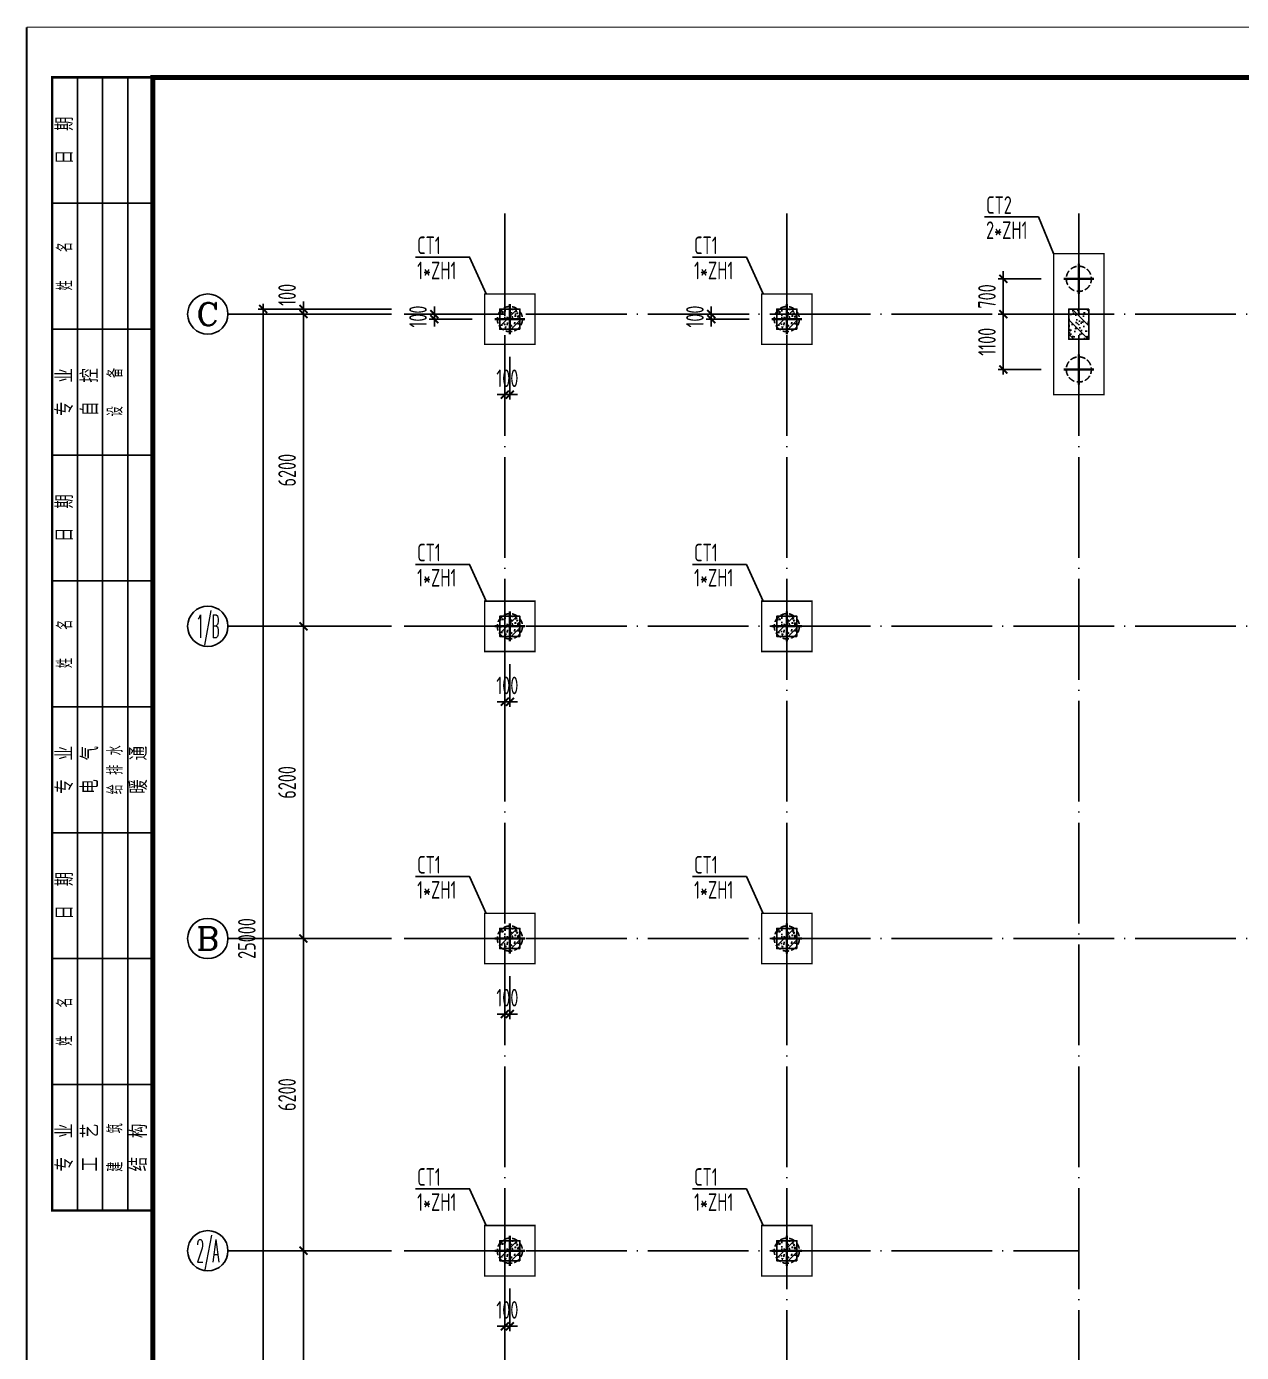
# Model space of a CAD drawing. Extents: x 287065 to 1473467, y 284802 to 344222.
# Drawn here: x 581847 to 605977, y 300492 to 326822 of the extents above; entities that cross this region are included whole.
import ezdxf
from ezdxf.enums import TextEntityAlignment as Align

# ---------------------------------------------------------------- set-up
doc = ezdxf.new("R2010")
doc.units = 0
doc.header["$LTSCALE"] = 1000
doc.linetypes.add('DASH', pattern=[0.35, 0.25, -0.1])
doc.linetypes.add('DOTE', pattern=[2.42, 2, -0.2, 0.02, -0.2])
doc.layers.get('0').update_dxf_attribs({"linetype": 'CONTINUOUS'})
doc.layers.get('DEFPOINTS').update_dxf_attribs({"linetype": 'CONTINUOUS'})
for name, color, linetype in [('AXIS', 8, 'DOTE'), ('AXIS_DIM', 3, 'CONTINUOUS'), ('AXIS_TEXT', 3, 'CONTINUOUS'), ('BASE', 7, 'CONTINUOUS'), ('COLU', 7, 'CONTINUOUS'), ('CT', 255, 'CONTINUOUS'), ('DIM', 3, 'CONTINUOUS'), ('DOTE', 8, 'DOTE'), ('FRAME', 3, 'CONTINUOUS'), ('TEXT', 7, 'CONTINUOUS'), ('TK', 211, 'CONTINUOUS'), ('ZJ', 1, 'CONTINUOUS'), ('柱涂实', 54, 'CONTINUOUS')]:
    doc.layers.add(name, color=color, linetype=linetype)
doc.styles.add('_TCH_AXIS', font='COMPLEX', dxfattribs={"bigfont": 'GBCBIG'})
doc.styles.add('COMPLEX', font='COMPLEX')
doc.styles.add('DXFS', font='txt.shx', dxfattribs={"width": 0.7, "bigfont": 'dxfs.shx'})
doc.styles.add('TSSD_Dimension', font='tssdeng.shx', dxfattribs={"width": 0.7, "bigfont": 'hztxt.shx'})
doc.styles.add('TSSD_Rein', font='tssdeng.shx', dxfattribs={"width": 0.7, "bigfont": 'hztxt.shx'})
doc.dimstyles.new('TSSD_100_100', dxfattribs={"dimtxt": 350, "dimasz": 150, "dimexe": 100, "dimexo": 250, "dimgap": 150, "dimtad": 1, "dimdec": 0, "dimzin": 0, "dimdsep": 46, "dimtxsty": 'TSSD_Dimension', "dimblk": 'ARCHTICK', "dimcen": 0, "dimdle": 100, "dimclrd": 3, "dimclre": 3, "dimclrt": 7, "dimadec": 0, "dimazin": 0, "dimtfac": 1, "dimtdec": 0, "dimtix": 1, "dimtmove": 2, "dimatfit": 3, "dimfxl": 100, "dimtolj": 1, "dimtzin": 0, "dimarcsym": 0})

# ---------------------------------------------------------------- blocks, each defined once
blk = doc.blocks.new('_ARCHTICK')
at = {"color": 0}
blk.add_lwpolyline([(-0.53, -0.53, 0.25, 0.25, 0), (0.53, 0.53, 0.5, 0.5, 0)], format="xyseb", dxfattribs=at)
blk = doc.blocks.new('*D10')
at = {"layer": 'AXIS_DIM', "color": 3, "lineweight": -2}
for p, q in [((587347, 296212), (587347, 302612)), ((589097, 302512), (587247, 302512)), ((589097, 296312), (587247, 296312))]:
    blk.add_line(p, q, dxfattribs=at)
at = {"layer": 'DEFPOINTS', "color": 0}
for p in [(587347, 302512), (589347, 302512), (589347, 296312)]:
    blk.add_point(p, dxfattribs=at)
at = {"layer": 'AXIS_DIM', "color": 3, "lineweight": -2, "xscale": 150, "yscale": 150, "zscale": 150}
for p, rotation in [((587347, 302512), 90), ((587347, 296312), 270)]:
    blk.add_blockref('_ARCHTICK', p, dxfattribs=dict(at, rotation=rotation))
at = {"layer": 'AXIS_DIM', "color": 7, "insert": (587022, 299412), "char_height": 350, "attachment_point": 5, "rotation": 90, "style": 'TSSD_Dimension'}
blk.add_mtext('\\A1;6200', dxfattribs=at)
blk = doc.blocks.new('*D11')
at = {"layer": 'AXIS_DIM', "color": 3, "lineweight": -2}
for p, q in [((589097, 308712), (587247, 308712)), ((587347, 302412), (587347, 308812)), ((589097, 302512), (587247, 302512))]:
    blk.add_line(p, q, dxfattribs=at)
at = {"layer": 'DEFPOINTS', "color": 0}
for p in [(587347, 308712), (589347, 308712), (589347, 302512)]:
    blk.add_point(p, dxfattribs=at)
at = {"layer": 'AXIS_DIM', "color": 3, "lineweight": -2, "xscale": 150, "yscale": 150, "zscale": 150}
for p, rotation in [((587347, 308712), 90), ((587347, 302512), 270)]:
    blk.add_blockref('_ARCHTICK', p, dxfattribs=dict(at, rotation=rotation))
at = {"layer": 'AXIS_DIM', "color": 7, "insert": (587022, 305612), "char_height": 350, "attachment_point": 5, "rotation": 90, "style": 'TSSD_Dimension'}
blk.add_mtext('\\A1;6200', dxfattribs=at)
blk = doc.blocks.new('*D12')
at = {"layer": 'AXIS_DIM', "color": 3, "lineweight": -2}
for p, q in [((589097, 314912), (587247, 314912)), ((587347, 308612), (587347, 315012)), ((589097, 308712), (587247, 308712))]:
    blk.add_line(p, q, dxfattribs=at)
at = {"layer": 'DEFPOINTS', "color": 0}
for p in [(587347, 314912), (589347, 314912), (589347, 308712)]:
    blk.add_point(p, dxfattribs=at)
at = {"layer": 'AXIS_DIM', "color": 3, "lineweight": -2, "xscale": 150, "yscale": 150, "zscale": 150}
for p, rotation in [((587347, 314912), 90), ((587347, 308712), 270)]:
    blk.add_blockref('_ARCHTICK', p, dxfattribs=dict(at, rotation=rotation))
at = {"layer": 'AXIS_DIM', "color": 7, "insert": (587022, 311812), "char_height": 350, "attachment_point": 5, "rotation": 90, "style": 'TSSD_Dimension'}
blk.add_mtext('\\A1;6200', dxfattribs=at)
blk = doc.blocks.new('*D13')
at = {"layer": 'AXIS_DIM', "color": 3, "lineweight": -2}
for p, q in [((589097, 321112), (587247, 321112)), ((587347, 314812), (587347, 321212)), ((589097, 314912), (587247, 314912))]:
    blk.add_line(p, q, dxfattribs=at)
at = {"layer": 'DEFPOINTS', "color": 0}
for p in [(587347, 321112), (589347, 321112), (589347, 314912)]:
    blk.add_point(p, dxfattribs=at)
at = {"layer": 'AXIS_DIM', "color": 3, "lineweight": -2, "xscale": 150, "yscale": 150, "zscale": 150}
for p, rotation in [((587347, 321112), 90), ((587347, 314912), 270)]:
    blk.add_blockref('_ARCHTICK', p, dxfattribs=dict(at, rotation=rotation))
at = {"layer": 'AXIS_DIM', "color": 7, "insert": (587022, 318012), "char_height": 350, "attachment_point": 5, "rotation": 90, "style": 'TSSD_Dimension'}
blk.add_mtext('\\A1;6200', dxfattribs=at)
blk = doc.blocks.new('*D14')
at = {"layer": 'AXIS_DIM', "color": 3, "lineweight": -2}
for p, q in [((587347, 321212), (587347, 321362)), ((589097, 321212), (587247, 321212)), ((589097, 321112), (587247, 321112)), ((587347, 321112), (587347, 321212)), ((587347, 321112), (587347, 320962))]:
    blk.add_line(p, q, dxfattribs=at)
at = {"layer": 'DEFPOINTS', "color": 0}
for p in [(587347, 321212), (589347, 321212), (589347, 321112)]:
    blk.add_point(p, dxfattribs=at)
at = {"layer": 'AXIS_DIM', "color": 3, "lineweight": -2, "xscale": 150, "yscale": 150, "zscale": 150}
for p, rotation in [((587347, 321212), 270), ((587347, 321112), 90)]:
    blk.add_blockref('_ARCHTICK', p, dxfattribs=dict(at, rotation=rotation))
at = {"layer": 'AXIS_DIM', "color": 7, "insert": (587022, 321494), "char_height": 350, "attachment_point": 5, "rotation": 90, "style": 'TSSD_Dimension'}
blk.add_mtext('\\A1;100', dxfattribs=at)
blk = doc.blocks.new('*D15')
at = {"layer": 'AXIS_DIM', "color": 3, "lineweight": -2}
for p, q in [((586547, 296112), (586547, 321312)), ((589097, 321212), (586447, 321212)), ((589097, 296212), (586447, 296212))]:
    blk.add_line(p, q, dxfattribs=at)
at = {"layer": 'DEFPOINTS', "color": 0}
for p in [(586547, 321212), (589347, 321212), (589347, 296212)]:
    blk.add_point(p, dxfattribs=at)
at = {"layer": 'AXIS_DIM', "color": 3, "lineweight": -2, "xscale": 150, "yscale": 150, "zscale": 150}
for p, rotation in [((586547, 321212), 90), ((586547, 296212), 270)]:
    blk.add_blockref('_ARCHTICK', p, dxfattribs=dict(at, rotation=rotation))
at = {"layer": 'AXIS_DIM', "color": 7, "insert": (586222, 308712), "char_height": 350, "attachment_point": 5, "rotation": 90, "style": 'TSSD_Dimension'}
blk.add_mtext('\\A1;25000', dxfattribs=at)
blk = doc.blocks.new('_AXISO')
blk.add_circle((0, 0), 0.5)
at = {"layer": 'AXIS_TEXT', "style": 'COMPLEX', "width": 1.041667}
blk.add_attdef('A', text='', height=0.56, dxfattribs=at).set_placement((-0.25, -0.28), (0.25, -0.28), align=Align.FIT)
blk = doc.blocks.new('*D33')
at = {"layer": 'DEFPOINTS', "color": 0}
for p in [(591347, 320512), (591447, 320512), (591447, 319512)]:
    blk.add_point(p, dxfattribs=at)
at = {"layer": 'DIM', "color": 3, "lineweight": -2}
for p, q in [((591347, 320262), (591347, 319412)), ((591447, 320262), (591447, 319412)), ((591347, 319512), (591197, 319512)), ((591347, 319512), (591447, 319512)), ((591447, 319512), (591597, 319512))]:
    blk.add_line(p, q, dxfattribs=at)
at = {"layer": 'DIM', "color": 3, "lineweight": -2, "xscale": 150, "yscale": 150, "zscale": 150}
blk.add_blockref('_ARCHTICK', (591347, 319512), dxfattribs=at)
at = {"layer": 'DIM', "color": 3, "lineweight": -2, "xscale": 150, "yscale": 150, "zscale": 150, "rotation": 180}
blk.add_blockref('_ARCHTICK', (591447, 319512), dxfattribs=at)
at = {"layer": 'DIM', "color": 7, "insert": (591397, 319837), "char_height": 350, "attachment_point": 5, "style": 'TSSD_Dimension'}
blk.add_mtext('\\A1;100', dxfattribs=at)
blk = doc.blocks.new('*D34')
at = {"layer": 'DEFPOINTS', "color": 0}
for p in [(589947, 321012), (590947, 321112), (590947, 321012)]:
    blk.add_point(p, dxfattribs=at)
at = {"layer": 'DIM', "color": 3, "lineweight": -2}
for p, q in [((589947, 321112), (589947, 321262)), ((590697, 321112), (589847, 321112)), ((590697, 321012), (589847, 321012)), ((589947, 321112), (589947, 321012)), ((589947, 321012), (589947, 320862))]:
    blk.add_line(p, q, dxfattribs=at)
at = {"layer": 'DIM', "color": 3, "lineweight": -2, "xscale": 150, "yscale": 150, "zscale": 150}
for p, rotation in [((589947, 321112), 270), ((589947, 321012), 90)]:
    blk.add_blockref('_ARCHTICK', p, dxfattribs=dict(at, rotation=rotation))
at = {"layer": 'DIM', "color": 7, "insert": (589622, 321062), "char_height": 350, "attachment_point": 5, "rotation": 90, "style": 'TSSD_Dimension'}
blk.add_mtext('\\A1;100', dxfattribs=at)
blk = doc.blocks.new('*D35')
at = {"layer": 'DEFPOINTS', "color": 0}
for p in [(595447, 321012), (596447, 321112), (596447, 321012)]:
    blk.add_point(p, dxfattribs=at)
at = {"layer": 'DIM', "color": 3, "lineweight": -2}
for p, q in [((595447, 321112), (595447, 321262)), ((596197, 321112), (595347, 321112)), ((596197, 321012), (595347, 321012)), ((595447, 321112), (595447, 321012)), ((595447, 321012), (595447, 320862))]:
    blk.add_line(p, q, dxfattribs=at)
at = {"layer": 'DIM', "color": 3, "lineweight": -2, "xscale": 150, "yscale": 150, "zscale": 150}
for p, rotation in [((595447, 321112), 270), ((595447, 321012), 90)]:
    blk.add_blockref('_ARCHTICK', p, dxfattribs=dict(at, rotation=rotation))
at = {"layer": 'DIM', "color": 7, "insert": (595122, 321062), "char_height": 350, "attachment_point": 5, "rotation": 90, "style": 'TSSD_Dimension'}
blk.add_mtext('\\A1;100', dxfattribs=at)
blk = doc.blocks.new('*D36')
at = {"layer": 'DEFPOINTS', "color": 0}
for p in [(591347, 314412), (591447, 314412), (591447, 313412)]:
    blk.add_point(p, dxfattribs=at)
at = {"layer": 'DIM', "color": 3, "lineweight": -2}
for p, q in [((591347, 314162), (591347, 313312)), ((591447, 314162), (591447, 313312)), ((591347, 313412), (591197, 313412)), ((591347, 313412), (591447, 313412)), ((591447, 313412), (591597, 313412))]:
    blk.add_line(p, q, dxfattribs=at)
at = {"layer": 'DIM', "color": 3, "lineweight": -2, "xscale": 150, "yscale": 150, "zscale": 150}
blk.add_blockref('_ARCHTICK', (591347, 313412), dxfattribs=at)
at = {"layer": 'DIM', "color": 3, "lineweight": -2, "xscale": 150, "yscale": 150, "zscale": 150, "rotation": 180}
blk.add_blockref('_ARCHTICK', (591447, 313412), dxfattribs=at)
at = {"layer": 'DIM', "color": 7, "insert": (591397, 313737), "char_height": 350, "attachment_point": 5, "style": 'TSSD_Dimension'}
blk.add_mtext('\\A1;100', dxfattribs=at)
blk = doc.blocks.new('*D37')
at = {"layer": 'DEFPOINTS', "color": 0}
for p in [(591347, 308212), (591447, 308212), (591447, 307212)]:
    blk.add_point(p, dxfattribs=at)
at = {"layer": 'DIM', "color": 3, "lineweight": -2}
for p, q in [((591347, 307962), (591347, 307112)), ((591447, 307962), (591447, 307112)), ((591347, 307212), (591197, 307212)), ((591347, 307212), (591447, 307212)), ((591447, 307212), (591597, 307212))]:
    blk.add_line(p, q, dxfattribs=at)
at = {"layer": 'DIM', "color": 3, "lineweight": -2, "xscale": 150, "yscale": 150, "zscale": 150}
blk.add_blockref('_ARCHTICK', (591347, 307212), dxfattribs=at)
at = {"layer": 'DIM', "color": 3, "lineweight": -2, "xscale": 150, "yscale": 150, "zscale": 150, "rotation": 180}
blk.add_blockref('_ARCHTICK', (591447, 307212), dxfattribs=at)
at = {"layer": 'DIM', "color": 7, "insert": (591397, 307537), "char_height": 350, "attachment_point": 5, "style": 'TSSD_Dimension'}
blk.add_mtext('\\A1;100', dxfattribs=at)
blk = doc.blocks.new('*D38')
at = {"layer": 'DEFPOINTS', "color": 0}
for p in [(591347, 302012), (591447, 302012), (591447, 301012)]:
    blk.add_point(p, dxfattribs=at)
at = {"layer": 'DIM', "color": 3, "lineweight": -2}
for p, q in [((591347, 301762), (591347, 300912)), ((591447, 301762), (591447, 300912)), ((591347, 301012), (591197, 301012)), ((591347, 301012), (591447, 301012)), ((591447, 301012), (591597, 301012))]:
    blk.add_line(p, q, dxfattribs=at)
at = {"layer": 'DIM', "color": 3, "lineweight": -2, "xscale": 150, "yscale": 150, "zscale": 150}
blk.add_blockref('_ARCHTICK', (591347, 301012), dxfattribs=at)
at = {"layer": 'DIM', "color": 3, "lineweight": -2, "xscale": 150, "yscale": 150, "zscale": 150, "rotation": 180}
blk.add_blockref('_ARCHTICK', (591447, 301012), dxfattribs=at)
at = {"layer": 'DIM', "color": 7, "insert": (591397, 301337), "char_height": 350, "attachment_point": 5, "style": 'TSSD_Dimension'}
blk.add_mtext('\\A1;100', dxfattribs=at)
blk = doc.blocks.new('TK-A2+(1041X420)')
at = {"layer": 'FRAME', "lineweight": 18}
blk.add_line((529123, 307842), (529123, 349842), dxfattribs=at)
at = {"layer": 'FRAME'}
for points in [[(529133, 349852, 20, 20, 0), (529133, 307852, 20, 20, 0), (633223, 307852, 20, 20, 0), (633223, 349852, 20, 20, 0)], [(531633, 348852, 100, 100, 0), (531633, 308852, 100, 100, 0), (632223, 308852, 100, 100, 0), (632223, 348852, 100, 100, 0)]]:
    blk.add_lwpolyline(points, format="xyseb", close=True, dxfattribs=at)
blk.add_lwpolyline([(531633, 348852, 50, 50, 0), (529633, 348852, 50, 50, 0), (529633, 326352, 50, 50, 0), (531633, 326352, 50, 50, 0)], format="xyseb", dxfattribs=at)
for points in [[(530133, 326352), (530133, 348852)], [(530633, 326352), (530633, 348852)], [(531133, 326352), (531133, 348852)], [(531633, 346352), (529633, 346352)], [(531633, 343852), (529633, 343852)], [(531633, 341352), (529633, 341352)], [(531633, 338852), (529633, 338852)], [(531633, 336352), (529633, 336352)], [(531633, 333852), (529633, 333852)], [(531633, 331352), (529633, 331352)], [(531633, 328852), (529633, 328852)]]:
    blk.add_lwpolyline(points, dxfattribs=at)
at = {"layer": 'FRAME', "char_height": 300, "attachment_point": 5, "rotation": 90, "style": 'DXFS'}
for s, insert, width in [('{\\f宋体|b0|i0|c134|p2;日\\Ftxt.shx,dxfs.shx|c134;  \\f宋体|b0|i0|c134|p2;期\\P}', (529883, 347602), 1132.5), ('姓   名', (529883, 345102), 1185), ('{\\f宋体|b0|i0|c134|p2;专\\Ftxt.shx,dxfs.shx|c134;  \\f宋体|b0|i0|c134|p2;业\\P}', (529883, 342602), 1203.38), ('{\\f宋体|b0|i0|c134|p2;自\\Ftxt.shx,dxfs.shx|c134;  \\f宋体|b0|i0|c134|p2;控\\P}', (530383, 342602), 1148.25), ('设   备', (530883, 342602), 1227), ('{\\f宋体|b0|i0|c134|p2;日\\Ftxt.shx,dxfs.shx|c134;  \\f宋体|b0|i0|c134|p2;期\\P}', (529883, 340102), 1132.5), ('姓   名', (529883, 337602), 1185), ('{\\f宋体|b0|i0|c134|p2;专\\Ftxt.shx,dxfs.shx|c134;  \\f宋体|b0|i0|c134|p2;业\\P}', (529883, 335102), 1203.38), ('{\\f宋体|b0|i0|c134|p2;电\\Ftxt.shx,dxfs.shx|c134;  \\f宋体|b0|i0|c134|p2;气\\P}', (530383, 335102), 1182.38), ('给 排 水', (530883, 335102), 1352.62), ('{\\f宋体|b0|i0|c134|p2;暖\\Ftxt.shx,dxfs.shx|c134;  \\f宋体|b0|i0|c134|p2;通\\P}', (531353, 335102), 1200.75), ('{\\f宋体|b0|i0|c134|p2;日\\Ftxt.shx,dxfs.shx|c134;  \\f宋体|b0|i0|c134|p2;期\\P}', (529883, 332602), 1132.5), ('姓   名', (529883, 330102), 1185), ('建   筑', (530883, 327602), 1206), ('{\\f宋体|b0|i0|c134|p2;专\\Ftxt.shx,dxfs.shx|c134;  \\f宋体|b0|i0|c134|p2;业\\P}', (529883, 327602), 1203.38), ('{\\f宋体|b0|i0|c134|p2;工\\Ftxt.shx,dxfs.shx|c134;  \\f宋体|b0|i0|c134|p2;艺\\P}', (530383, 327602), 1177.12), ('{\\f宋体|b0|i0|c134|p2;结\\Ftxt.shx,dxfs.shx|c134;  \\f宋体|b0|i0|c134|p2;构\\P}', (531353, 327602), 1192.88)]:
    blk.add_mtext(s, dxfattribs=dict(at, insert=insert, width=width))
blk = doc.blocks.new('*D123')
at = {"layer": 'DEFPOINTS', "color": 0}
for p in [(601247, 321112), (602247, 321112), (602247, 320012)]:
    blk.add_point(p, dxfattribs=at)
at = {"layer": 'DIM', "color": 3, "lineweight": -2}
for p, q in [((601997, 321112), (601147, 321112)), ((601247, 319912), (601247, 321212)), ((601997, 320012), (601147, 320012))]:
    blk.add_line(p, q, dxfattribs=at)
at = {"layer": 'DIM', "color": 3, "lineweight": -2, "xscale": 150, "yscale": 150, "zscale": 150}
for p, rotation in [((601247, 321112), 90), ((601247, 320012), 270)]:
    blk.add_blockref('_ARCHTICK', p, dxfattribs=dict(at, rotation=rotation))
at = {"layer": 'DIM', "color": 7, "insert": (600922, 320562), "char_height": 350, "attachment_point": 5, "rotation": 90, "style": 'TSSD_Dimension'}
blk.add_mtext('\\A1;1100', dxfattribs=at)
blk = doc.blocks.new('A$C763315A6')
at = {"layer": 'CT', "const_width": 30}
blk.add_lwpolyline([(965, 2765), (-35, 2765), (-35, -35), (965, -35)], close=True, dxfattribs=at)
at = {"layer": 'DOTE', "ltscale": 0.1, "const_width": 45}
for points in [[(465, 2565), (465, 1965)], [(165, 2265), (765, 2265)], [(465, 765), (465, 165)], [(165, 465), (765, 465)]]:
    blk.add_lwpolyline(points, dxfattribs=at)
at = {"layer": 'ZJ', "linetype": 'DASH', "ltscale": 0.5}
for centre in [(465, 2265), (465, 465)]:
    blk.add_circle(centre, 250, dxfattribs=at)
blk = doc.blocks.new('*D124')
at = {"layer": 'DEFPOINTS', "color": 0}
for p in [(602247, 321812), (601247, 321112), (602247, 321112)]:
    blk.add_point(p, dxfattribs=at)
at = {"layer": 'DIM', "color": 3, "lineweight": -2}
for p, q in [((601997, 321812), (601147, 321812)), ((601247, 321812), (601247, 321962)), ((601247, 321812), (601247, 321112)), ((601997, 321112), (601147, 321112)), ((601247, 321112), (601247, 320962))]:
    blk.add_line(p, q, dxfattribs=at)
at = {"layer": 'DIM', "color": 3, "lineweight": -2, "xscale": 150, "yscale": 150, "zscale": 150}
for p, rotation in [((601247, 321812), 270), ((601247, 321112), 90)]:
    blk.add_blockref('_ARCHTICK', p, dxfattribs=dict(at, rotation=rotation))
at = {"layer": 'DIM', "color": 7, "insert": (600922, 321462), "char_height": 350, "attachment_point": 5, "rotation": 90, "style": 'TSSD_Dimension'}
blk.add_mtext('\\A1;700', dxfattribs=at)

msp = doc.modelspace()

# ---------------------------------------------------------------- hatches: boundary and pattern name
at = {"layer": '柱涂实'}
h = msp.add_hatch(dxfattribs=at)
h.set_pattern_fill('ARMORED', color=8, scale=40, style=0)
h.set_pattern_definition([(50, (210235, 265972.5), (286.90407, -25.10085), [30, -330]), (355, (210235, 265972.5), (-55.50053, 300.87685), [24, -264]), (100.4514, (210258.9, 265970.4), (231.40375, 275.77582), [25.49608, -280.45684]), (46.1842, (210235, 266052.5), (426.89642, -66.2076), [45, -495]), (96.6356, (210270.57, 266047), (373.8651, 389.64715), [38.2441, -420.6852]), (351.1842, (210235, 266052.5), (373.8648, 389.64744), [36, -396]), (21, (210275, 266032.5), (238.76282, -161.04756), [30, -330]), (326, (210275, 266032.5), (97.32613, 290.06002), [24, -264]), (71.4514, (210294.9, 266019.08), (336.08905, 129.0122), [25.49608, -280.45684]), (37.5, (210235, 265972.5), (4.863942, 133.157542), [0, -260.8, 0, -268, 0, -265]), (7.5, (210235, 265972.5), (105.227815, 157.764685), [0, -152.8, 0, -254.8, 0, -101]), (327.5, (210145.8, 265972.5), (213.528974, -9.02195), [0, -100, 0, -312, 0, -414]), (317.5, (210105.8, 265972.5), (233.27447, 40.04199), [0, -130, 0, -207.2, 0, -294]), (45, (210235, 265972.5), (-141.42136, 141.42136), [])])
h.paths.add_polyline_path([(591646.971, 320811.708), (591646.971, 321211.708), (591246.971, 321211.708), (591246.971, 320811.708)])
h = msp.add_hatch(dxfattribs=at)
h.set_pattern_fill('ARMORED', color=8, scale=40, style=0)
h.set_pattern_definition([(50, (215735, 265972.5), (286.90407, -25.10085), [30, -330]), (355, (215735, 265972.5), (-55.50053, 300.87685), [24, -264]), (100.4514, (215758.9, 265970.4), (231.40375, 275.77582), [25.49608, -280.45684]), (46.1842, (215735, 266052.5), (426.89642, -66.2076), [45, -495]), (96.6356, (215770.57, 266047), (373.8651, 389.64715), [38.2441, -420.6852]), (351.1842, (215735, 266052.5), (373.8648, 389.64744), [36, -396]), (21, (215775, 266032.5), (238.76282, -161.04756), [30, -330]), (326, (215775, 266032.5), (97.32613, 290.06002), [24, -264]), (71.4514, (215794.9, 266019.08), (336.08905, 129.0122), [25.49608, -280.45684]), (37.5, (215735, 265972.5), (4.863942, 133.157542), [0, -260.8, 0, -268, 0, -265]), (7.5, (215735, 265972.5), (105.227815, 157.764685), [0, -152.8, 0, -254.8, 0, -101]), (327.5, (215645.8, 265972.5), (213.528974, -9.02195), [0, -100, 0, -312, 0, -414]), (317.5, (215605.8, 265972.5), (233.27447, 40.04199), [0, -130, 0, -207.2, 0, -294]), (45, (215735, 265972.5), (-141.42136, 141.42136), [])])
h.paths.add_polyline_path([(597146.971, 320811.708), (597146.971, 321211.708), (596746.971, 321211.708), (596746.971, 320811.708)])
h = msp.add_hatch(dxfattribs=at)
h.set_pattern_fill('ARMORED', color=8, scale=40, style=0)
h.set_pattern_definition([(310, (8924.25, 580299.93), (286.90407, 25.10085), [30, -330]), (5, (8924.25, 580299.93), (-55.50053, -300.87685), [24, -264]), (259.5486, (8948.16, 580302.02), (231.40375, -275.77582), [25.49608, -280.45684]), (313.8158, (8924.25, 580219.93), (426.89642, 66.2076), [45, -495]), (263.3644, (8959.82, 580225.45), (373.86508, -389.64715), [38.24412, -420.6852]), (8.8158, (8924.25, 580219.93), (373.86478, -389.64744), [36, -396]), (339, (8964.25, 580239.93), (238.76282, 161.04756), [30, -330]), (34, (8964.25, 580239.93), (97.32613, -290.06002), [24, -264]), (288.5486, (8984.14, 580253.35), (336.08905, -129.0122), [25.49608, -280.45684]), (322.5, (8924.25, 580299.93), (4.863942, -133.157542), [0, -260.8, 0, -268, 0, -265]), (352.5, (8924.25, 580299.93), (105.227815, -157.764685), [0, -152.8, 0, -254.8, 0, -101]), (32.5, (8835.05, 580299.93), (213.528974, 9.021949), [0, -100, 0, -312, 0, -414]), (42.5, (8795.05, 580299.93), (233.27447, -40.041993), [0, -130, 0, -207.2, 0, -294]), (315, (8924.25, 580299.93), (-141.421356, -141.421356), [])])
h.paths.add_polyline_path([(602946.971, 321211.708), (602946.971, 320611.708), (602546.971, 320611.708), (602546.971, 321211.708)])
h = msp.add_hatch(dxfattribs=at)
h.set_pattern_fill('ARMORED', color=8, scale=40, style=0)
h.set_pattern_definition([(50, (210235, 259872.5), (286.90407, -25.10085), [30, -330]), (355, (210235, 259872.5), (-55.50053, 300.87685), [24, -264]), (100.4514, (210258.9, 259870.4), (231.40375, 275.77582), [25.49608, -280.45684]), (46.1842, (210235, 259952.5), (426.89642, -66.2076), [45, -495]), (96.6356, (210270.57, 259947), (373.8651, 389.64715), [38.2441, -420.6852]), (351.1842, (210235, 259952.5), (373.8648, 389.64744), [36, -396]), (21, (210275, 259932.5), (238.76282, -161.04756), [30, -330]), (326, (210275, 259932.5), (97.32613, 290.06002), [24, -264]), (71.4514, (210294.9, 259919.08), (336.08905, 129.0122), [25.49608, -280.45684]), (37.5, (210235, 259872.5), (4.863942, 133.157542), [0, -260.8, 0, -268, 0, -265]), (7.5, (210235, 259872.5), (105.227815, 157.764685), [0, -152.8, 0, -254.8, 0, -101]), (327.5, (210145.8, 259872.5), (213.528974, -9.02195), [0, -100, 0, -312, 0, -414]), (317.5, (210105.8, 259872.5), (233.27447, 40.04199), [0, -130, 0, -207.2, 0, -294]), (45, (210235, 259872.5), (-141.42136, 141.42136), [])])
h.paths.add_polyline_path([(591646.971, 314711.708), (591646.971, 315111.708), (591246.971, 315111.708), (591246.971, 314711.708)])
h = msp.add_hatch(dxfattribs=at)
h.set_pattern_fill('ARMORED', color=8, scale=40, style=0)
h.set_pattern_definition([(50, (215735, 259872.5), (286.90407, -25.10085), [30, -330]), (355, (215735, 259872.5), (-55.50053, 300.87685), [24, -264]), (100.4514, (215758.9, 259870.4), (231.40375, 275.77582), [25.49608, -280.45684]), (46.1842, (215735, 259952.5), (426.89642, -66.2076), [45, -495]), (96.6356, (215770.57, 259947), (373.8651, 389.64715), [38.2441, -420.6852]), (351.1842, (215735, 259952.5), (373.8648, 389.64744), [36, -396]), (21, (215775, 259932.5), (238.76282, -161.04756), [30, -330]), (326, (215775, 259932.5), (97.32613, 290.06002), [24, -264]), (71.4514, (215794.9, 259919.08), (336.08905, 129.0122), [25.49608, -280.45684]), (37.5, (215735, 259872.5), (4.863942, 133.157542), [0, -260.8, 0, -268, 0, -265]), (7.5, (215735, 259872.5), (105.227815, 157.764685), [0, -152.8, 0, -254.8, 0, -101]), (327.5, (215645.8, 259872.5), (213.528974, -9.02195), [0, -100, 0, -312, 0, -414]), (317.5, (215605.8, 259872.5), (233.27447, 40.04199), [0, -130, 0, -207.2, 0, -294]), (45, (215735, 259872.5), (-141.42136, 141.42136), [])])
h.paths.add_polyline_path([(597146.971, 314711.708), (597146.971, 315111.708), (596746.971, 315111.708), (596746.971, 314711.708)])
h = msp.add_hatch(dxfattribs=at)
h.set_pattern_fill('ARMORED', color=8, scale=40, style=0)
h.set_pattern_definition([(50, (210235, 253672.5), (286.90407, -25.10085), [30, -330]), (355, (210235, 253672.5), (-55.50053, 300.87685), [24, -264]), (100.4514, (210258.9, 253670.4), (231.40375, 275.77582), [25.49608, -280.45684]), (46.1842, (210235, 253752.5), (426.89642, -66.2076), [45, -495]), (96.6356, (210270.57, 253747), (373.8651, 389.64715), [38.2441, -420.6852]), (351.1842, (210235, 253752.5), (373.8648, 389.64744), [36, -396]), (21, (210275, 253732.5), (238.76282, -161.04756), [30, -330]), (326, (210275, 253732.5), (97.32613, 290.06002), [24, -264]), (71.4514, (210294.9, 253719.08), (336.08905, 129.0122), [25.49608, -280.45684]), (37.5, (210235, 253672.5), (4.863942, 133.157542), [0, -260.8, 0, -268, 0, -265]), (7.5, (210235, 253672.5), (105.227815, 157.764685), [0, -152.8, 0, -254.8, 0, -101]), (327.5, (210145.8, 253672.5), (213.528974, -9.02195), [0, -100, 0, -312, 0, -414]), (317.5, (210105.8, 253672.5), (233.27447, 40.04199), [0, -130, 0, -207.2, 0, -294]), (45, (210235, 253672.5), (-141.42136, 141.42136), [])])
h.paths.add_polyline_path([(591646.971, 308511.708), (591646.971, 308911.708), (591246.971, 308911.708), (591246.971, 308511.708)])
h = msp.add_hatch(dxfattribs=at)
h.set_pattern_fill('ARMORED', color=8, scale=40, style=0)
h.set_pattern_definition([(50, (215735, 253672.5), (286.90407, -25.10085), [30, -330]), (355, (215735, 253672.5), (-55.50053, 300.87685), [24, -264]), (100.4514, (215758.9, 253670.4), (231.40375, 275.77582), [25.49608, -280.45684]), (46.1842, (215735, 253752.5), (426.89642, -66.2076), [45, -495]), (96.6356, (215770.57, 253747), (373.8651, 389.64715), [38.2441, -420.6852]), (351.1842, (215735, 253752.5), (373.8648, 389.64744), [36, -396]), (21, (215775, 253732.5), (238.76282, -161.04756), [30, -330]), (326, (215775, 253732.5), (97.32613, 290.06002), [24, -264]), (71.4514, (215794.9, 253719.08), (336.08905, 129.0122), [25.49608, -280.45684]), (37.5, (215735, 253672.5), (4.863942, 133.157542), [0, -260.8, 0, -268, 0, -265]), (7.5, (215735, 253672.5), (105.227815, 157.764685), [0, -152.8, 0, -254.8, 0, -101]), (327.5, (215645.8, 253672.5), (213.528974, -9.02195), [0, -100, 0, -312, 0, -414]), (317.5, (215605.8, 253672.5), (233.27447, 40.04199), [0, -130, 0, -207.2, 0, -294]), (45, (215735, 253672.5), (-141.42136, 141.42136), [])])
h.paths.add_polyline_path([(597146.971, 308511.708), (597146.971, 308911.708), (596746.971, 308911.708), (596746.971, 308511.708)])
h = msp.add_hatch(dxfattribs=at)
h.set_pattern_fill('ARMORED', color=8, scale=40, style=0)
h.set_pattern_definition([(50, (210235, 247472.5), (286.90407, -25.10085), [30, -330]), (355, (210235, 247472.5), (-55.50053, 300.87685), [24, -264]), (100.4514, (210258.9, 247470.4), (231.40375, 275.77582), [25.49608, -280.45684]), (46.1842, (210235, 247552.5), (426.89642, -66.2076), [45, -495]), (96.6356, (210270.57, 247547), (373.8651, 389.64715), [38.2441, -420.6852]), (351.1842, (210235, 247552.5), (373.8648, 389.64744), [36, -396]), (21, (210275, 247532.5), (238.76282, -161.04756), [30, -330]), (326, (210275, 247532.5), (97.32613, 290.06002), [24, -264]), (71.4514, (210294.9, 247519.08), (336.08905, 129.0122), [25.49608, -280.45684]), (37.5, (210235, 247472.5), (4.863942, 133.157542), [0, -260.8, 0, -268, 0, -265]), (7.5, (210235, 247472.5), (105.227815, 157.764685), [0, -152.8, 0, -254.8, 0, -101]), (327.5, (210145.8, 247472.5), (213.528974, -9.02195), [0, -100, 0, -312, 0, -414]), (317.5, (210105.8, 247472.5), (233.27447, 40.04199), [0, -130, 0, -207.2, 0, -294]), (45, (210235, 247472.5), (-141.42136, 141.42136), [])])
h.paths.add_polyline_path([(591646.971, 302311.708), (591646.971, 302711.708), (591246.971, 302711.708), (591246.971, 302311.708)])
h = msp.add_hatch(dxfattribs=at)
h.set_pattern_fill('ARMORED', color=8, scale=40, style=0)
h.set_pattern_definition([(50, (215735, 247472.5), (286.90407, -25.10085), [30, -330]), (355, (215735, 247472.5), (-55.50053, 300.87685), [24, -264]), (100.4514, (215758.9, 247470.4), (231.40375, 275.77582), [25.49608, -280.45684]), (46.1842, (215735, 247552.5), (426.89642, -66.2076), [45, -495]), (96.6356, (215770.57, 247547), (373.8651, 389.64715), [38.2441, -420.6852]), (351.1842, (215735, 247552.5), (373.8648, 389.64744), [36, -396]), (21, (215775, 247532.5), (238.76282, -161.04756), [30, -330]), (326, (215775, 247532.5), (97.32613, 290.06002), [24, -264]), (71.4514, (215794.9, 247519.08), (336.08905, 129.0122), [25.49608, -280.45684]), (37.5, (215735, 247472.5), (4.863942, 133.157542), [0, -260.8, 0, -268, 0, -265]), (7.5, (215735, 247472.5), (105.227815, 157.764685), [0, -152.8, 0, -254.8, 0, -101]), (327.5, (215645.8, 247472.5), (213.528974, -9.02195), [0, -100, 0, -312, 0, -414]), (317.5, (215605.8, 247472.5), (233.27447, 40.04199), [0, -130, 0, -207.2, 0, -294]), (45, (215735, 247472.5), (-141.42136, 141.42136), [])])
h.paths.add_polyline_path([(597146.971, 302311.708), (597146.971, 302711.708), (596746.971, 302711.708), (596746.971, 302311.708)])

# ---------------------------------------------------------------- linework, layer by layer
at = {"layer": 'AXIS'}
for p, q in [((591346.971, 323111.708), (591346.971, 294311.708)), ((596946.971, 323111.708), (596946.971, 294311.708)), ((602746.971, 323111.708), (602746.971, 294311.708)), ((589346.971, 321111.708), (655646.971, 321111.708)), ((589346.971, 314911.708), (655646.971, 314911.708)), ((589346.971, 308711.708), (655646.971, 308711.708)), ((589346.971, 302511.708), (602746.971, 302511.708))]:
    msp.add_line(p, q, dxfattribs=at)
at = {"layer": 'AXIS_TEXT'}
for p, q in [((589096.971, 321111.708), (585846.971, 321111.708)), ((589096.971, 314911.708), (585846.971, 314911.708)), ((589096.971, 308711.708), (585846.971, 308711.708)), ((589096.971, 302511.708), (585846.971, 302511.708))]:
    msp.add_line(p, q, dxfattribs=at)
at = {"layer": 'COLU', "color": 8, "ltscale": 0.01}
for points in [[(591646.971, 320811.708), (591646.971, 321211.708), (591246.971, 321211.708), (591246.971, 320811.708)], [(597146.971, 320811.708), (597146.971, 321211.708), (596746.971, 321211.708), (596746.971, 320811.708)], [(602946.971, 321211.708), (602946.971, 320611.708), (602546.971, 320611.708), (602546.971, 321211.708)], [(591646.971, 314711.708), (591646.971, 315111.708), (591246.971, 315111.708), (591246.971, 314711.708)], [(597146.971, 314711.708), (597146.971, 315111.708), (596746.971, 315111.708), (596746.971, 314711.708)], [(591646.971, 308511.708), (591646.971, 308911.708), (591246.971, 308911.708), (591246.971, 308511.708)], [(597146.971, 308511.708), (597146.971, 308911.708), (596746.971, 308911.708), (596746.971, 308511.708)], [(591646.971, 302311.708), (591646.971, 302711.708), (591246.971, 302711.708), (591246.971, 302311.708)], [(597146.971, 302311.708), (597146.971, 302711.708), (596746.971, 302711.708), (596746.971, 302311.708)]]:
    msp.add_lwpolyline(points, close=True, dxfattribs=at)
at = {"layer": 'CT', "const_width": 30}
for points in [[(590946.971, 321511.708), (590946.971, 320511.708), (591946.971, 320511.708), (591946.971, 321511.708)], [(596446.971, 321511.708), (596446.971, 320511.708), (597446.971, 320511.708), (597446.971, 321511.708)], [(590946.971, 315411.708), (590946.971, 314411.708), (591946.971, 314411.708), (591946.971, 315411.708)], [(596446.971, 315411.708), (596446.971, 314411.708), (597446.971, 314411.708), (597446.971, 315411.708)], [(590946.971, 309211.708), (590946.971, 308211.708), (591946.971, 308211.708), (591946.971, 309211.708)], [(596446.971, 309211.708), (596446.971, 308211.708), (597446.971, 308211.708), (597446.971, 309211.708)], [(590946.971, 303011.708), (590946.971, 302011.708), (591946.971, 302011.708), (591946.971, 303011.708)], [(596446.971, 303011.708), (596446.971, 302011.708), (597446.971, 302011.708), (597446.971, 303011.708)]]:
    msp.add_lwpolyline(points, close=True, dxfattribs=at)
at = {"layer": 'DOTE', "ltscale": 0.1, "const_width": 45}
for points in [[(591446.971, 321311.708), (591446.971, 320711.708)], [(596946.971, 321311.708), (596946.971, 320711.708)], [(591146.971, 321011.708), (591746.971, 321011.708)], [(596646.971, 321011.708), (597246.971, 321011.708)], [(591446.971, 315211.708), (591446.971, 314611.708)], [(596946.971, 315211.708), (596946.971, 314611.708)], [(591146.971, 314911.708), (591746.971, 314911.708)], [(596646.971, 314911.708), (597246.971, 314911.708)], [(591446.971, 309011.708), (591446.971, 308411.708)], [(596946.971, 309011.708), (596946.971, 308411.708)], [(591146.971, 308711.708), (591746.971, 308711.708)], [(596646.971, 308711.708), (597246.971, 308711.708)], [(591446.971, 302811.708), (591446.971, 302211.708)], [(596946.971, 302811.708), (596946.971, 302211.708)], [(591146.971, 302511.708), (591746.971, 302511.708)], [(596646.971, 302511.708), (597246.971, 302511.708)]]:
    msp.add_lwpolyline(points, dxfattribs=at)
at = {"layer": 'TEXT'}
for points in [[(602246.971, 322311.708), (601945.265, 323041.65), (600872.485, 323041.65)], [(590974.424, 321511.708), (590645.265, 322241.65), (589572.485, 322241.65)], [(596474.424, 321511.708), (596145.265, 322241.65), (595072.485, 322241.65)], [(590974.424, 315411.708), (590645.265, 316141.65), (589572.485, 316141.65)], [(596474.424, 315411.708), (596145.265, 316141.65), (595072.485, 316141.65)], [(590974.424, 309211.708), (590645.265, 309941.65), (589572.485, 309941.65)], [(596474.424, 309211.708), (596145.265, 309941.65), (595072.485, 309941.65)], [(590974.424, 303011.708), (590645.265, 303741.65), (589572.485, 303741.65)], [(596474.424, 303011.708), (596145.265, 303741.65), (595072.485, 303741.65)]]:
    msp.add_lwpolyline(points, dxfattribs=at)
at = {"layer": 'ZJ', "linetype": 'DASH', "ltscale": 0.5}
for centre in [(591446.971, 321011.708), (596946.971, 321011.708), (591446.971, 314911.708), (596946.971, 314911.708), (591446.971, 308711.708), (596946.971, 308711.708), (591446.971, 302511.708), (596946.971, 302511.708)]:
    msp.add_circle(centre, 250, dxfattribs=at)

# ---------------------------------------------------------------- block references
at = {"layer": 'AXIS_TEXT'}
ref = msp.add_blockref('_AXISO', (585446.971, 321111.708), dxfattribs=dict(at, xscale=800, yscale=800, zscale=800))
ref.add_attrib('A', 'C', dxfattribs={"height": 452.548, "style": '_TCH_AXIS', "width": 1.4}).set_placement((585220.697, 320885.434), (585673.245, 320885.434), align=Align.FIT)
ref = msp.add_blockref('_AXISO', (585446.971, 314911.708), dxfattribs=dict(at, xscale=800, yscale=800, zscale=800))
ref.add_attrib('A', '1/B', dxfattribs={"height": 452.5483, "style": '_TCH_AXIS', "width": 0.388889}).set_placement((585220.697, 314685.434), (585673.245, 314685.434), align=Align.FIT)
ref = msp.add_blockref('_AXISO', (585446.971, 308711.708), dxfattribs=dict(at, xscale=800, yscale=800, zscale=800))
ref.add_attrib('A', 'B', dxfattribs={"height": 452.548, "style": '_TCH_AXIS', "width": 1.235294}).set_placement((585220.697, 308485.434), (585673.245, 308485.434), align=Align.FIT)
ref = msp.add_blockref('_AXISO', (585446.971, 302511.708), dxfattribs=dict(at, xscale=800, yscale=800, zscale=800))
ref.add_attrib('A', '2/A', dxfattribs={"height": 452.5483, "style": '_TCH_AXIS', "width": 0.35}).set_placement((585220.697, 302285.434), (585673.245, 302285.434), align=Align.FIT)
at = {"layer": 'BASE', "xscale": -1, "rotation": 180}
msp.add_blockref('A$C763315A6', (602281.969, 322276.707), dxfattribs=at)
at = {"layer": 'TK'}
msp.add_blockref('TK-A2+(1041X420)', (52724.247, -23040.14), dxfattribs=at)

# ---------------------------------------------------------------- texts
at = {"layer": 'TEXT', "style": 'TSSD_Rein', "width": 0.7}
for s, p in [('CT2', (600904.76, 323101.65)), ('2*ZH1', (600904.76, 322601.65)), ('CT1', (589604.76, 322301.65)), ('CT1', (595104.76, 322301.65)), ('1*ZH1', (589604.76, 321801.65)), ('1*ZH1', (595104.76, 321801.65)), ('CT1', (589604.76, 316201.65)), ('CT1', (595104.76, 316201.65)), ('1*ZH1', (589604.76, 315701.65)), ('1*ZH1', (595104.76, 315701.65)), ('CT1', (589604.76, 310001.65)), ('CT1', (595104.76, 310001.65)), ('1*ZH1', (589604.76, 309501.65)), ('1*ZH1', (595104.76, 309501.65)), ('CT1', (589604.76, 303801.65)), ('CT1', (595104.76, 303801.65)), ('1*ZH1', (589604.76, 303301.65)), ('1*ZH1', (595104.76, 303301.65))]:
    msp.add_text(s, height=350, dxfattribs=at).set_placement(p)

# ---------------------------------------------------------------- dimensions: what is measured, and where the dimension line sits
at = {"layer": 'AXIS_DIM'}
dim = msp.add_linear_dim(base=(587346.971, 321211.708), p1=(589346.971, 321111.708), p2=(589346.971, 321211.708), angle=90, dimstyle='TSSD_100_100', dxfattribs=at)
dim.commit()
dim.dimension.update_dxf_attribs({"geometry": '*D14', "text_midpoint": (587021.971, 321493.952), "dimtype": 129})
for p1, p2, distance, picture, middle in [((589346.971, 296211.708), (589346.971, 321211.708), 2800, '*D15', (586221.971, 308711.708)), ((589346.971, 314911.708), (589346.971, 321111.708), 2000, '*D13', (587021.971, 318011.708)), ((589346.971, 308711.708), (589346.971, 314911.708), 2000, '*D12', (587021.971, 311811.708)), ((589346.971, 302511.708), (589346.971, 308711.708), 2000, '*D11', (587021.971, 305611.708)), ((589346.971, 296311.708), (589346.971, 302511.708), 2000, '*D10', (587021.971, 299411.708))]:
    dim = msp.add_aligned_dim(p1=p1, p2=p2, distance=distance, dimstyle='TSSD_100_100', dxfattribs=at)
    dim.commit()
    dim.dimension.update_dxf_attribs({"geometry": picture, "text_midpoint": middle})
at = {"layer": 'DIM'}
for base, p1, p2, angle, picture, middle in [((601246.971, 321111.708), (602246.971, 321811.708), (602246.971, 321111.708), 270, '*D124', (600921.971, 321461.708)), ((589946.971, 321011.708), (590946.971, 321111.708), (590946.971, 321011.708), 270, '*D34', (589621.971, 321061.708)), ((595446.971, 321011.708), (596446.971, 321111.708), (596446.971, 321011.708), 270, '*D35', (595121.971, 321061.708)), ((601246.971, 321111.708), (602246.971, 320011.708), (602246.971, 321111.708), 90, '*D123', (600921.971, 320561.708))]:
    dim = msp.add_linear_dim(base=base, p1=p1, p2=p2, angle=angle, dimstyle='TSSD_100_100', dxfattribs=at)
    dim.commit()
    dim.dimension.update_dxf_attribs({"geometry": picture, "text_midpoint": middle})
for base, p1, p2, picture, middle in [((591446.971, 319511.708), (591346.971, 320511.708), (591446.971, 320511.708), '*D33', (591396.971, 319836.708)), ((591446.971, 313411.708), (591346.971, 314411.708), (591446.971, 314411.708), '*D36', (591396.971, 313736.708)), ((591446.971, 307211.708), (591346.971, 308211.708), (591446.971, 308211.708), '*D37', (591396.971, 307536.708)), ((591446.971, 301011.708), (591346.971, 302011.708), (591446.971, 302011.708), '*D38', (591396.971, 301336.708))]:
    dim = msp.add_linear_dim(base=base, p1=p1, p2=p2, dimstyle='TSSD_100_100', dxfattribs=at)
    dim.commit()
    dim.dimension.update_dxf_attribs({"geometry": picture, "text_midpoint": middle})

doc.saveas('drawing.dxf')
